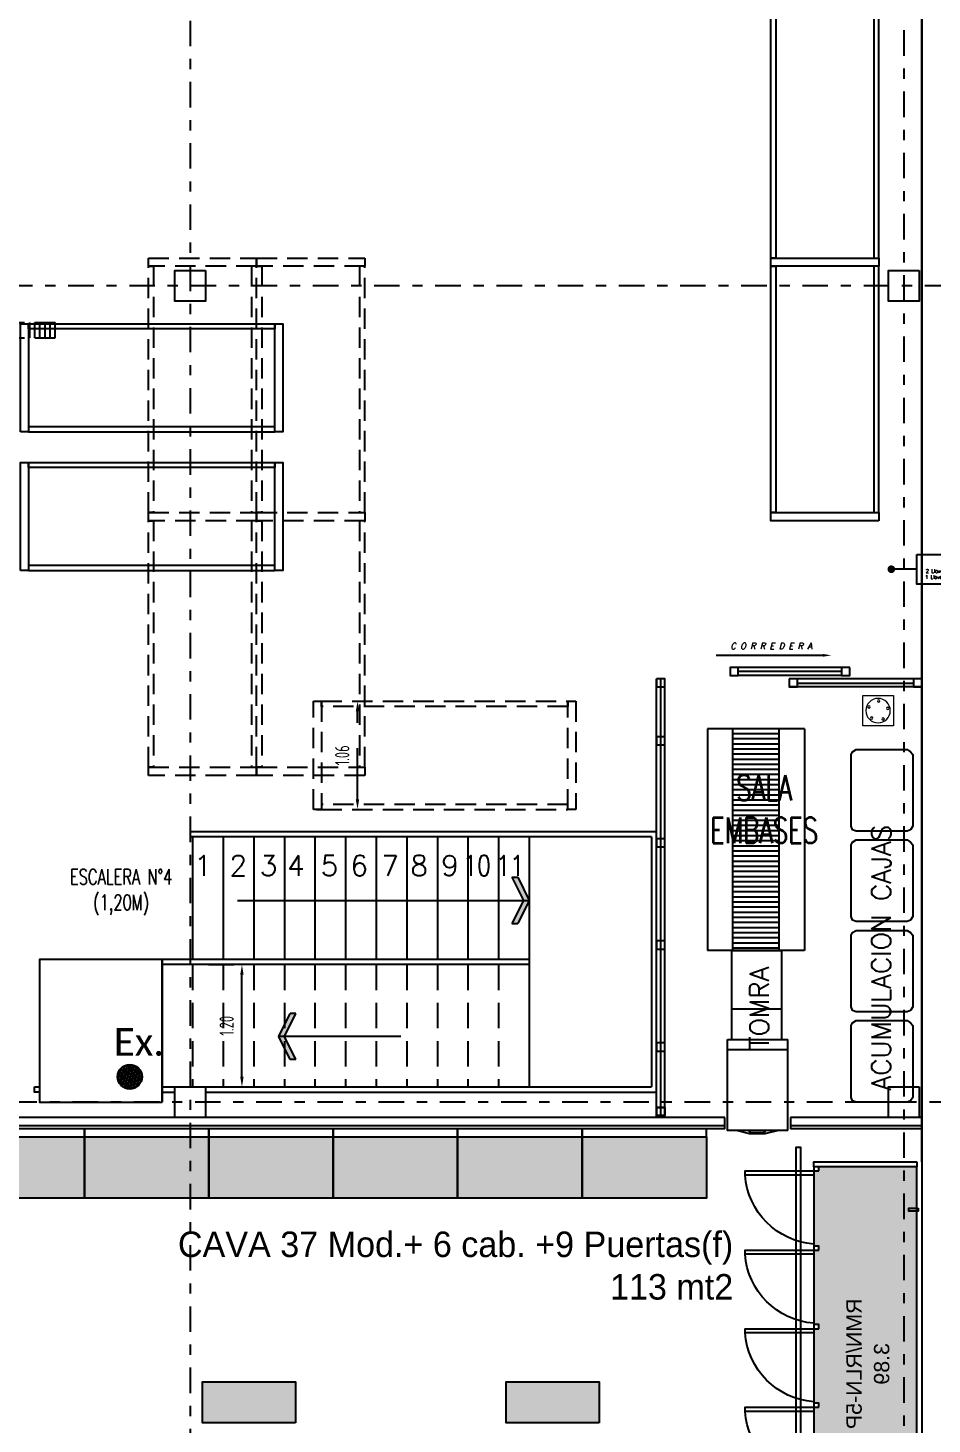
# Model space of a CAD drawing. Header units: millimetres. Extents: x 340 to 1003762, y 22 to 362022.
# Drawn here: x 450.56 to 459.43, y 87.19 to 100.87 of the extents above; entities that cross this region are included whole.
import ezdxf
from ezdxf.enums import TextEntityAlignment as Align
from ezdxf.xclip import XClip

# ---------------------------------------------------------------- set-up
doc = ezdxf.new("R2010")
doc.units = ezdxf.units.MM
doc.header["$XCLIPFRAME"] = 0
for name, pattern in [('LSBB_P_002 - PLANTA 1° NIVEL SALA DE VENTAS$0$000_ALTILLO PROPUESTA$0$HIDDEN', [0.375, 0.25, -0.125]), ('LSBB_P_002 - PLANTA 1° NIVEL SALA DE VENTAS$0$DASHDOT2', [0.5, 0.25, -0.125, 0, -0.125]), ('LSBB_P_002 - PLANTA 1° NIVEL SALA DE VENTAS$0$DASHED', [0.75, 0.5, -0.25]), ('LSBB_P_002 - PLANTA 1° NIVEL SALA DE VENTAS$0$HIDDEN', [0.375, 0.25, -0.125])]:
    doc.linetypes.add(name, pattern=pattern)
for name, color, linetype in [('LSBB_P_002 - PLANTA 1° NIVEL SALA DE VENTAS$0$04', 3, 'Continuous'), ('LSBB_P_002 - PLANTA 1° NIVEL SALA DE VENTAS$0$A-DEMOLICIONES', 30, 'LSBB_P_002 - PLANTA 1° NIVEL SALA DE VENTAS$0$DASHED'), ('LSBB_P_002 - PLANTA 1° NIVEL SALA DE VENTAS$0$A-GONDOLAS', 1, 'Continuous'), ('LSBB_P_002 - PLANTA 1° NIVEL SALA DE VENTAS$0$A-LAYOUT', 7, 'Continuous'), ('LSBB_P_002 - PLANTA 1° NIVEL SALA DE VENTAS$0$A-MOBILIARIO', 8, 'Continuous'), ('LSBB_P_002 - PLANTA 1° NIVEL SALA DE VENTAS$0$A-MUEBLES FRIO', 2, 'Continuous'), ('LSBB_P_002 - PLANTA 1° NIVEL SALA DE VENTAS$0$A-PILETAS NUEVAS', 8, 'Continuous'), ('LSBB_P_002 - PLANTA 1° NIVEL SALA DE VENTAS$0$A-SALA DEFENSAS', 9, 'Continuous'), ('LSBB_P_002 - PLANTA 1° NIVEL SALA DE VENTAS$0$A-TEXTO SV', 2, 'LSBB_P_002 - PLANTA 1° NIVEL SALA DE VENTAS$0$DASHDOT2'), ('LSBB_P_002 - PLANTA 1° NIVEL SALA DE VENTAS$0$A-Textos', 2, 'Continuous'), ('LSBB_P_002 - PLANTA 1° NIVEL SALA DE VENTAS$0$ANCLAJE', 8, 'Continuous'), ('LSBB_P_002 - PLANTA 1° NIVEL SALA DE VENTAS$0$ANNOBJ', 2, 'Continuous'), ('LSBB_P_002 - PLANTA 1° NIVEL SALA DE VENTAS$0$CINTAC', 3, 'Continuous'), ('LSBB_P_002 - PLANTA 1° NIVEL SALA DE VENTAS$0$EJES', 8, 'LSBB_P_002 - PLANTA 1° NIVEL SALA DE VENTAS$0$DASHDOT2'), ('LSBB_P_002 - PLANTA 1° NIVEL SALA DE VENTAS$0$ELEVACION', 2, 'Continuous'), ('LSBB_P_002 - PLANTA 1° NIVEL SALA DE VENTAS$0$EQUIPO', 4, 'Continuous'), ('LSBB_P_002 - PLANTA 1° NIVEL SALA DE VENTAS$0$ESCALERAS', 8, 'Continuous'), ('LSBB_P_002 - PLANTA 1° NIVEL SALA DE VENTAS$0$ESTRUCTURA', 5, 'Continuous'), ('LSBB_P_002 - PLANTA 1° NIVEL SALA DE VENTAS$0$LA FORTEZZA GONDOLA', 4, 'Continuous'), ('LSBB_P_002 - PLANTA 1° NIVEL SALA DE VENTAS$0$LETREROS', 2, 'Continuous'), ('LSBB_P_002 - PLANTA 1° NIVEL SALA DE VENTAS$0$LLAVES ECOLAB', 90, 'Continuous'), ('LSBB_P_002 - PLANTA 1° NIVEL SALA DE VENTAS$0$MUROS', 5, 'Continuous'), ('LSBB_P_002 - PLANTA 1° NIVEL SALA DE VENTAS$0$N- EXTINTOR O RH', 1, 'Continuous'), ('LSBB_P_002 - PLANTA 1° NIVEL SALA DE VENTAS$0$PUERTAS', 2, 'Continuous'), ('LSBB_P_002 - PLANTA 1° NIVEL SALA DE VENTAS$0$RACKS BODEGAS', 2, 'Continuous'), ('LSBB_P_002 - PLANTA 1° NIVEL SALA DE VENTAS$0$TABIQUE', 3, 'Continuous'), ('LSBB_P_002 - PLANTA 1° NIVEL SALA DE VENTAS$0$TABIQUE-ACMA', 6, 'Continuous'), ('LSBB_P_002 - PLANTA 1° NIVEL SALA DE VENTAS$0$TEXTOS RECINTO', 7, 'Continuous'), ('XREF', 7, 'Continuous')]:
    doc.layers.add(name, color=color, linetype=linetype)
doc.layers.add('LSBB_P_002 - PLANTA 1° NIVEL SALA DE VENTAS$0$LAYOUT$0$A-SALA-HATCH-VINOS Y LICORES', color=7, linetype='Continuous', true_color=0x008542)
doc.styles.add('LSBB_P_002 - PLANTA 1° NIVEL SALA DE VENTAS$0$ARQ', font='arial.ttf')
doc.styles.add('LSBB_P_002 - PLANTA 1° NIVEL SALA DE VENTAS$0$DIM', font='dim', dxfattribs={"width": 0.75})
doc.styles.add('LSBB_P_002 - PLANTA 1° NIVEL SALA DE VENTAS$0$LAYOUT$0$REF-LAYOUT N+0.00 E 03$0$REF-LAYOUT N+0.00 E 02$0$Walmart_CENTURY GOTHIC', font='GOTHIC.TTF')
doc.styles.add('LSBB_P_002 - PLANTA 1° NIVEL SALA DE VENTAS$0$ROMANS', font='romans')
doc.styles.add('LSBB_P_002 - PLANTA 1° NIVEL SALA DE VENTAS$0$STANDARD', font='txt')
doc.dimstyles.new('LSBB_P_002 - PLANTA 1° NIVEL SALA DE VENTAS$0$DONA 100', dxfattribs={"dimtxt": 0.14, "dimasz": 0.1, "dimexe": 0.02, "dimexo": 0.03, "dimgap": 0.08, "dimtad": 1, "dimzin": 0, "dimdsep": 46, "dimtxsty": 'LSBB_P_002 - PLANTA 1° NIVEL SALA DE VENTAS$0$DIM', "dimblk": 'LSBB_P_002 - PLANTA 1° NIVEL SALA DE VENTAS$0$_ArchTick', "dimcen": 1, "dimse1": 1, "dimse2": 1, "dimclrd": 8, "dimclre": 8, "dimclrt": 256, "dimadec": 0, "dimazin": 0, "dimtfac": 1, "dimtmove": 2, "dimatfit": 3, "dimldrblk": 'LSBB_P_002 - PLANTA 1° NIVEL SALA DE VENTAS$0$_ArchTick', "dimfxl": 0, "dimtolj": 1, "dimtzin": 0, "dimlwd": -1, "dimlwe": -1, "dimarcsym": 0})

# ---------------------------------------------------------------- blocks, each defined once
blk = doc.blocks.new('LSBB_P_002 - PLANTA 1° NIVEL SALA DE VENTAS$0$ARRO_AB')
at = {"color": 0}
for p, q in [((0.003, 0), (0.097, 0.188)), ((0.05, 0), (0.144, 0.188)), ((0.144, 0.188), (0.097, 0.188)), ((1, 0), (0, 0)), ((0.097, -0.188), (0.003, 0)), ((0.144, -0.188), (0.05, 0)), ((0.144, -0.188), (0.097, -0.188))]:
    blk.add_line(p, q, dxfattribs=at)
for points in [[(0.144, 0.188), (0.05, 0), (0.097, 0.188), (0.003, 0)], [(0.144, -0.188), (0.05, 0), (0.097, -0.188), (0.003, 0)]]:
    blk.add_solid(points, dxfattribs=at)
blk = doc.blocks.new('*D231')
at = {"layer": 'LSBB_P_002 - PLANTA 1° NIVEL SALA DE VENTAS$0$A-DEMOLICIONES', "color": 8, "linetype": 'LSBB_P_002 - PLANTA 1° NIVEL SALA DE VENTAS$0$000_ALTILLO PROPUESTA$0$HIDDEN', "transparency": 16777216}
for p, q in [((868.678, 309.096), (869.101, 309.096)), ((868.678, 308.036), (869.101, 308.036))]:
    blk.add_line(p, q, dxfattribs=at)
at = {"layer": 'LSBB_P_002 - PLANTA 1° NIVEL SALA DE VENTAS$0$A-DEMOLICIONES', "color": 8, "transparency": 16777216}
blk.add_line((869.081, 308.136), (869.081, 308.996), dxfattribs=at)
for points in [[(869.064, 308.996), (869.097, 308.996), (869.081, 309.096)], [(869.064, 308.136), (869.097, 308.136), (869.081, 308.036)]]:
    blk.add_solid(points, dxfattribs=at)
at = {"layer": 'LSBB_P_002 - PLANTA 1° NIVEL SALA DE VENTAS$0$A-DEMOLICIONES', "transparency": 16777216, "insert": (868.931, 308.566), "char_height": 0.14, "attachment_point": 5, "rotation": 90, "style": 'LSBB_P_002 - PLANTA 1° NIVEL SALA DE VENTAS$0$DIM'}
blk.add_mtext('\\A1;1.06', dxfattribs=at)
blk = doc.blocks.new('LSBB_P_002 - PLANTA 1° NIVEL SALA DE VENTAS$0$_ArchTick')
at = {"color": 0, "linetype": 'ByBlock', "const_width": 0.15}
blk.add_lwpolyline([(-0.5, -0.5), (0.5, 0.5)], dxfattribs=at)
blk = doc.blocks.new('LSBB_P_002 - PLANTA 1° NIVEL SALA DE VENTAS$0$A$C69995B83')
at = {"linetype": 'Continuous', "lineweight": 20}
for p, q in [((0, 0), (-0.3, 0)), ((-0.3, 0), (-0.3, -0.3)), ((0, -0.3), (0, 0)), ((-0.3, -0.3), (0, -0.3))]:
    blk.add_line(p, q, dxfattribs=at)
at = {"linetype": 'Continuous', "lineweight": 20, "const_width": 0.00333}
blk.add_lwpolyline([(-0.3, -0.3), (-0.3, 0), (0, 0), (0, -0.3)], close=True, dxfattribs=at)
at = {"linetype": 'Continuous', "lineweight": 20}
for centre, radius in [((-0.15, -0.15), 0.12), ((-0.186, -0.062), 0.0117), ((-0.078, -0.088), 0.0117), ((-0.245, -0.157), 0.0117), ((-0.245, -0.157), 0.0117), ((-0.172, -0.243), 0.0117), ((-0.069, -0.2), 0.0117)]:
    blk.add_circle(centre, radius, dxfattribs=at)
blk = doc.blocks.new('*D471')
at = {"layer": 'LSBB_P_002 - PLANTA 1° NIVEL SALA DE VENTAS$0$ELEVACION', "color": 8, "linetype": 'LSBB_P_002 - PLANTA 1° NIVEL SALA DE VENTAS$0$000_ALTILLO PROPUESTA$0$HIDDEN', "transparency": 16777216}
for p, q in [((867.619, 306.516), (867.968, 306.516)), ((867.619, 305.316), (867.968, 305.316))]:
    blk.add_line(p, q, dxfattribs=at)
at = {"layer": 'LSBB_P_002 - PLANTA 1° NIVEL SALA DE VENTAS$0$ELEVACION', "color": 8, "transparency": 16777216}
blk.add_line((867.948, 305.416), (867.948, 306.416), dxfattribs=at)
for points in [[(867.931, 306.416), (867.964, 306.416), (867.948, 306.516)], [(867.931, 305.416), (867.964, 305.416), (867.948, 305.316)]]:
    blk.add_solid(points, dxfattribs=at)
at = {"layer": 'LSBB_P_002 - PLANTA 1° NIVEL SALA DE VENTAS$0$ELEVACION', "transparency": 16777216, "insert": (867.798, 305.916), "char_height": 0.14, "attachment_point": 5, "rotation": 90, "style": 'LSBB_P_002 - PLANTA 1° NIVEL SALA DE VENTAS$0$DIM'}
blk.add_mtext('\\A1;1.20', dxfattribs=at)
blk = doc.blocks.new('LSBB_P_002 - PLANTA 1° NIVEL SALA DE VENTAS$0$LLAVE ECOLAB')
at = {"layer": 'LSBB_P_002 - PLANTA 1° NIVEL SALA DE VENTAS$0$LLAVES ECOLAB', "color": 8}
blk.add_lwpolyline([(-1.501, 0.544), (-1.501, 1.437), (-1.209, 1.437), (-1.209, 0.544)], close=True, dxfattribs=at)
for points in [[(-1.355, 0.544), (-1.355, 0.295)], [(-1.355, 0.511), (-1.355, 0.295)]]:
    blk.add_lwpolyline(points, dxfattribs=at)
at = {"layer": 'LSBB_P_002 - PLANTA 1° NIVEL SALA DE VENTAS$0$LLAVES ECOLAB', "color": 8, "const_width": 0.035}
blk.add_lwpolyline([(-1.375, 0.295, 1), (-1.335, 0.295, 1)], format="xyb", close=True, dxfattribs=at)
blk.add_lwpolyline([(-1.375, 0.295, 1), (-1.335, 0.295, 1)], format="xyb", close=True, dxfattribs=at)
at = {"layer": 'LSBB_P_002 - PLANTA 1° NIVEL SALA DE VENTAS$0$A-MOBILIARIO', "ltscale": 0.25, "insert": (-1.352, 0.992), "char_height": 0.06, "width": 1.14638, "attachment_point": 5, "rotation": 90, "style": 'LSBB_P_002 - PLANTA 1° NIVEL SALA DE VENTAS$0$ROMANS'}
blk.add_mtext('\\A1;ECOLAB\\P{\\H0.58333x;2 Llave Jardin 1/2" agua fria\\P1 Llave Jardin 1/2" a caliente}', dxfattribs=at)
blk = doc.blocks.new('LSBB_P_002 - PLANTA 1° NIVEL SALA DE VENTAS$0$COOLER_5P_3900_X_101')
h = blk.add_hatch(color=256)
h.dxf.hatch_style = 1
h.paths.add_polyline_path([(-3256.2, -3512.9), (-3256.2, -3517.9), (-3260.2, -3517.9), (-3260.2, -3512.9), (-3333.2, -3512.9), (-3333.2, -3517.9), (-3337.2, -3517.9), (-3337.2, -3512.9), (-3410.8, -3512.9), (-3410.8, -3517.9), (-3414.8, -3517.9), (-3414.8, -3613.9), (-3025.2, -3613.9), (-3025.2, -3517.9), (-3029.3, -3517.9), (-3029.3, -3512.9), (-3102.2, -3512.9), (-3102.2, -3517.9), (-3106.2, -3517.9), (-3106.2, -3512.9), (-3179.2, -3512.9), (-3179.2, -3517.9), (-3183.2, -3517.9), (-3183.2, -3512.9)])
h.paths.add_polyline_path([(-3289.9, -3595.2), (-3154.4, -3595.2), (-3154.4, -3537.2), (-3289.9, -3537.2)], flags=24)
at = {"layer": 'LSBB_P_002 - PLANTA 1° NIVEL SALA DE VENTAS$0$A-MUEBLES FRIO'}
for points in [[(-3406.8, -3445.6), (-3410.8, -3445.6), (-3410.8, -3512.9), (-3406.8, -3512.9)], [(-3329.2, -3445.6), (-3333.2, -3445.6), (-3333.2, -3512.9), (-3329.2, -3512.9)], [(-3252.2, -3445.6), (-3256.2, -3445.6), (-3256.2, -3512.9), (-3252.2, -3512.9)], [(-3175.2, -3445.6), (-3179.2, -3445.6), (-3179.2, -3512.9), (-3175.2, -3512.9)], [(-3098.2, -3445.6), (-3102.2, -3445.6), (-3102.2, -3512.9), (-3098.2, -3512.9)], [(-3025.2, -3613.9), (-3414.8, -3613.9), (-3414.8, -3512.9), (-3025.2, -3512.9)], [(-3025.2, -3512.9), (-3029.3, -3512.9), (-3029.3, -3517.9), (-3025.2, -3517.9)]]:
    blk.add_lwpolyline(points, close=True, dxfattribs=at)
at = {"layer": 'LSBB_P_002 - PLANTA 1° NIVEL SALA DE VENTAS$0$A-MUEBLES FRIO', "linetype": 'Continuous', "extrusion": (0, 1e-16, -1)}
for points in [[(3410.8, -3517.9), (3414.8, -3517.9), (3414.8, -3512.9), (3410.8, -3512.9)], [(3333.2, -3517.9), (3337.2, -3517.9), (3337.2, -3512.9), (3333.2, -3512.9)], [(3256.2, -3517.9), (3260.2, -3517.9), (3260.2, -3512.9), (3256.2, -3512.9)], [(3179.2, -3517.9), (3183.2, -3517.9), (3183.2, -3512.9), (3179.2, -3512.9)], [(3102.2, -3517.9), (3106.2, -3517.9), (3106.2, -3512.9), (3102.2, -3512.9)]]:
    blk.add_lwpolyline(points, close=True, dxfattribs=at)
at = {"layer": 'LSBB_P_002 - PLANTA 1° NIVEL SALA DE VENTAS$0$A-MUEBLES FRIO', "color": 8}
for centre in [(-3412, -3518.3), (-3334.4, -3518.3), (-3257.4, -3518.3), (-3180.4, -3518.3), (-3103.4, -3518.3)]:
    blk.add_arc(centre, 73, 4.2921, 85.8994, dxfattribs=at)
at = {"layer": 'LSBB_P_002 - PLANTA 1° NIVEL SALA DE VENTAS$0$A-MUEBLES FRIO', "color": 7, "insert": (-3221.8, -3566), "char_height": 15, "width": 305.871, "attachment_point": 5, "line_spacing_factor": 1.081434, "style": 'LSBB_P_002 - PLANTA 1° NIVEL SALA DE VENTAS$0$ARQ'}
blk.add_mtext('RMN/RLN-5P\\P3.89', dxfattribs=at)
blk = doc.blocks.new('LSBB_P_002 - PLANTA 1° NIVEL SALA DE VENTAS$0$1208_Sala de Ventas$0$G. 122 X 60')
h = blk.add_hatch(color=256)
h.dxf.hatch_style = 1
h.paths.add_polyline_path([(-0.005, 0), (0.595, 0), (0.595, 1.22), (-0.005, 1.22)])
at = {"layer": 'LSBB_P_002 - PLANTA 1° NIVEL SALA DE VENTAS$0$A-GONDOLAS'}
for points in [[(-0.005, 0), (-0.085, 0), (-0.085, 1.22), (-0.005, 1.22)], [(-0.005, 0), (0.595, 0), (0.595, 1.22), (-0.005, 1.22)]]:
    blk.add_lwpolyline(points, close=True, dxfattribs=at)
blk = doc.blocks.new('LSBB_P_002 - PLANTA 1° NIVEL SALA DE VENTAS$0$REF-LAYOUT N+0.00 E 03$0$REF-LAYOUT N+0.00 E 02$0$G. 91 X 40')
blk.add_hatch(color=256).paths.add_polyline_path([(6113.508, -1120.886), (6112.598, -1120.886), (6112.598, -1121.286), (6113.508, -1121.286)])
at = {"layer": 'LSBB_P_002 - PLANTA 1° NIVEL SALA DE VENTAS$0$A-GONDOLAS'}
blk.add_lwpolyline([(6113.508, -1120.886), (6112.598, -1120.886), (6112.598, -1121.286), (6113.508, -1121.286), (6113.508, -1120.886)], dxfattribs=at)
blk = doc.blocks.new('LSBB_P_002 - PLANTA 1° NIVEL SALA DE VENTAS$0$SVLY')
at = {"layer": 'LSBB_P_002 - PLANTA 1° NIVEL SALA DE VENTAS$0$A-MUEBLES FRIO', "linetype": 'Continuous', "extrusion": (-1e-16, -1.83697e-32, -1), "flags": 128}
blk.add_lwpolyline([(-1074.564, 304.584), (-1074.564, 304.533), (-1073.554, 304.533), (-1073.554, 304.584)], close=True, dxfattribs=at)
at = {"layer": 'LSBB_P_002 - PLANTA 1° NIVEL SALA DE VENTAS$0$A-SALA DEFENSAS', "color": 1, "linetype": 'Continuous', "flags": 128}
blk.add_lwpolyline([(1073.922, 297.34), (1073.429, 297.34), (1073.429, 304.724), (1073.379, 304.724), (1073.379, 297.29), (1073.922, 297.29)], dxfattribs=at)
at = {"layer": 'LSBB_P_002 - PLANTA 1° NIVEL SALA DE VENTAS$0$LAYOUT$0$A-SALA-HATCH-VINOS Y LICORES', "xscale": -1}
for name, p, rotation in [('LSBB_P_002 - PLANTA 1° NIVEL SALA DE VENTAS$0$1208_Sala de Ventas$0$G. 122 X 60', (1066.403, 304.821), 90), ('LSBB_P_002 - PLANTA 1° NIVEL SALA DE VENTAS$0$1208_Sala de Ventas$0$G. 122 X 60', (1067.623, 304.821), 90), ('LSBB_P_002 - PLANTA 1° NIVEL SALA DE VENTAS$0$1208_Sala de Ventas$0$G. 122 X 60', (1068.843, 304.821), 90), ('LSBB_P_002 - PLANTA 1° NIVEL SALA DE VENTAS$0$1208_Sala de Ventas$0$G. 122 X 60', (1070.063, 304.821), 90), ('LSBB_P_002 - PLANTA 1° NIVEL SALA DE VENTAS$0$1208_Sala de Ventas$0$G. 122 X 60', (1071.283, 304.821), 90), ('LSBB_P_002 - PLANTA 1° NIVEL SALA DE VENTAS$0$1208_Sala de Ventas$0$G. 122 X 60', (1072.503, 304.821), 90), ('LSBB_P_002 - PLANTA 1° NIVEL SALA DE VENTAS$0$REF-LAYOUT N+0.00 E 03$0$REF-LAYOUT N+0.00 E 02$0$G. 91 X 40', (-5045.036, -818.861), 180), ('LSBB_P_002 - PLANTA 1° NIVEL SALA DE VENTAS$0$REF-LAYOUT N+0.00 E 03$0$REF-LAYOUT N+0.00 E 02$0$G. 91 X 40', (-5042.058, -818.861), 180)]:
    blk.add_blockref(name, p, dxfattribs=dict(at, rotation=rotation))
at = {"layer": 'LSBB_P_002 - PLANTA 1° NIVEL SALA DE VENTAS$0$LAYOUT$0$A-SALA-HATCH-VINOS Y LICORES', "xscale": -0.01, "yscale": 0.01, "zscale": 0.01, "rotation": 90}
blk.add_blockref('LSBB_P_002 - PLANTA 1° NIVEL SALA DE VENTAS$0$COOLER_5P_3900_X_101', (1038.426, 270.385), dxfattribs=at)
at = {"layer": 'LSBB_P_002 - PLANTA 1° NIVEL SALA DE VENTAS$0$A-TEXTO SV', "insert": (1072.765, 303.229), "char_height": 0.25, "width": 8.59528, "attachment_point": 9, "style": 'LSBB_P_002 - PLANTA 1° NIVEL SALA DE VENTAS$0$LAYOUT$0$REF-LAYOUT N+0.00 E 03$0$REF-LAYOUT N+0.00 E 02$0$Walmart_CENTURY GOTHIC'}
blk.add_mtext('CAVA 37 Mod.+ 6 cab. +9 Puertas(f)\\P113 mt2', dxfattribs=at)
blk = doc.blocks.new('LSBB_P_002 - PLANTA 1° NIVEL SALA DE VENTAS$0$A$C733336A8')
at = {"layer": 'LSBB_P_002 - PLANTA 1° NIVEL SALA DE VENTAS$0$N- EXTINTOR O RH', "linetype": 'ByBlock'}
h = blk.add_hatch(dxfattribs=at)
h.set_pattern_fill('ANSI36,_I', color=256, scale=0.126, style=2)
h.set_pattern_definition([(45, (8652.443333, -21254.299438), (0.008352698853, 0.03062656246), [0.039375, -0.007875, 0, -0.007875])])
edge = h.paths.add_edge_path()
edge.add_arc((0.172, 0.12), 0.12, 0, 360)
at = {"layer": 'LSBB_P_002 - PLANTA 1° NIVEL SALA DE VENTAS$0$N- EXTINTOR O RH'}
blk.add_circle((0.172, 0.12), 0.12, dxfattribs=at)
at = {"layer": 'LSBB_P_002 - PLANTA 1° NIVEL SALA DE VENTAS$0$N- EXTINTOR O RH', "insert": (0.262, 0.46), "char_height": 0.27, "width": 6.00887, "attachment_point": 5, "style": 'LSBB_P_002 - PLANTA 1° NIVEL SALA DE VENTAS$0$STANDARD'}
blk.add_mtext('{\\fCalibri|b0|i0|c0|p34;Ex.}', dxfattribs=at)
blk = doc.blocks.new('LSBB_P_002 - PLANTA 1° NIVEL SALA DE VENTAS$0$EXTINTORES EXISTENTES')
at = {"layer": 'LSBB_P_002 - PLANTA 1° NIVEL SALA DE VENTAS$0$N- EXTINTOR O RH', "color": 20}
blk.add_blockref('LSBB_P_002 - PLANTA 1° NIVEL SALA DE VENTAS$0$A$C733336A8', (866.596, 305.293), dxfattribs=at)
blk = doc.blocks.new('LSBB_P_002 - PLANTA 1° NIVEL SALA DE VENTAS$0$DEMOL')
at = {"layer": 'LSBB_P_002 - PLANTA 1° NIVEL SALA DE VENTAS$0$A-DEMOLICIONES', "linetype": 'LSBB_P_002 - PLANTA 1° NIVEL SALA DE VENTAS$0$000_ALTILLO PROPUESTA$0$HIDDEN', "ltscale": 0.8}
for p, q in [((1067.032, 313.36), (1067.032, 313.44)), ((1067.032, 313.44), (1068.092, 313.44)), ((1067.032, 313.36), (1067.032, 313.44)), ((1067.032, 313.44), (1068.092, 313.44)), ((1068.092, 313.36), (1067.032, 313.36)), ((1067.032, 313.36), (1067.082, 313.36)), ((1067.032, 310.945), (1067.032, 313.36)), ((1068.092, 313.36), (1067.032, 313.36)), ((1067.082, 313.36), (1067.082, 310.945)), ((1068.092, 313.36), (1068.042, 313.36)), ((1068.042, 313.36), (1068.042, 310.945)), ((1068.092, 313.36), (1068.092, 313.44)), ((1068.092, 313.44), (1069.152, 313.44)), ((1068.092, 313.44), (1068.092, 313.36)), ((1068.092, 313.36), (1068.092, 313.44)), ((1068.092, 313.44), (1069.152, 313.44)), ((1068.092, 313.44), (1068.092, 313.36)), ((1069.152, 313.36), (1068.092, 313.36)), ((1068.092, 313.36), (1068.142, 313.36)), ((1068.092, 310.945), (1068.092, 313.36)), ((1068.092, 310.945), (1068.092, 313.36)), ((1069.152, 313.36), (1068.092, 313.36)), ((1068.142, 313.36), (1068.142, 310.945)), ((1069.152, 313.36), (1069.102, 313.36)), ((1069.102, 313.36), (1069.102, 310.945)), ((1069.152, 313.44), (1069.152, 313.36)), ((1069.152, 313.44), (1069.152, 313.36)), ((1069.152, 310.945), (1069.152, 313.36)), ((1065.617, 312.809), (1066.117, 312.809)), ((1065.867, 312.659), (1065.867, 312.809)), ((1065.917, 312.659), (1065.917, 312.809)), ((1065.967, 312.659), (1065.967, 312.809)), ((1066.017, 312.659), (1066.017, 312.809)), ((1066.067, 312.659), (1066.067, 312.809)), ((1066.117, 312.659), (1066.117, 312.809)), ((1065.617, 312.659), (1066.117, 312.659)), ((1067.082, 310.945), (1067.032, 310.945)), ((1067.032, 310.865), (1067.032, 310.945)), ((1067.032, 310.945), (1068.092, 310.945)), ((1067.032, 310.865), (1067.032, 310.945)), ((1067.032, 310.945), (1068.092, 310.945)), ((1067.032, 310.865), (1067.032, 310.945)), ((1067.032, 310.945), (1068.092, 310.945)), ((1068.092, 310.865), (1067.032, 310.865)), ((1068.092, 310.865), (1067.032, 310.865)), ((1067.032, 310.865), (1067.082, 310.865)), ((1067.032, 308.45), (1067.032, 310.865)), ((1068.092, 310.865), (1067.032, 310.865)), ((1067.082, 310.865), (1067.082, 308.45)), ((1068.042, 310.945), (1068.092, 310.945)), ((1068.092, 310.865), (1068.042, 310.865)), ((1068.042, 310.865), (1068.042, 308.45)), ((1068.142, 310.945), (1068.092, 310.945)), ((1068.092, 310.865), (1068.092, 310.945)), ((1068.092, 310.945), (1069.152, 310.945)), ((1068.092, 310.945), (1068.092, 310.865)), ((1068.092, 310.865), (1068.092, 310.945)), ((1068.092, 310.945), (1069.152, 310.945)), ((1068.092, 310.945), (1068.092, 310.865)), ((1068.092, 310.865), (1068.092, 310.945)), ((1068.092, 310.945), (1069.152, 310.945)), ((1068.092, 310.945), (1068.092, 310.865)), ((1069.152, 310.865), (1068.092, 310.865)), ((1069.152, 310.865), (1068.092, 310.865)), ((1068.092, 310.865), (1068.142, 310.865)), ((1068.092, 308.45), (1068.092, 310.865)), ((1068.092, 308.45), (1068.092, 310.865)), ((1069.152, 310.865), (1068.092, 310.865)), ((1068.142, 310.865), (1068.142, 308.45)), ((1069.102, 310.945), (1069.152, 310.945)), ((1069.152, 310.865), (1069.102, 310.865)), ((1069.102, 310.865), (1069.102, 308.45)), ((1069.152, 310.945), (1069.152, 310.865)), ((1069.152, 310.945), (1069.152, 310.865)), ((1069.152, 310.945), (1069.152, 310.865)), ((1069.152, 308.45), (1069.152, 310.865)), ((1068.648, 308.036), (1068.648, 309.096)), ((1068.648, 309.096), (1068.728, 309.096)), ((1068.728, 309.046), (1068.728, 309.096)), ((1068.728, 309.096), (1071.143, 309.096)), ((1068.728, 309.096), (1068.728, 308.036)), ((1071.143, 308.036), (1071.143, 309.096)), ((1071.143, 309.096), (1071.223, 309.096)), ((1071.143, 309.096), (1071.143, 309.046)), ((1071.223, 309.096), (1071.223, 308.036)), ((1071.143, 309.046), (1068.728, 309.046)), ((1067.082, 308.45), (1067.032, 308.45)), ((1067.032, 308.37), (1067.032, 308.45)), ((1067.032, 308.45), (1068.092, 308.45)), ((1068.042, 308.45), (1068.092, 308.45)), ((1068.142, 308.45), (1068.092, 308.45)), ((1068.092, 308.37), (1068.092, 308.45)), ((1068.092, 308.45), (1069.152, 308.45)), ((1068.092, 308.45), (1068.092, 308.37)), ((1069.102, 308.45), (1069.152, 308.45)), ((1069.152, 308.45), (1069.152, 308.37)), ((1068.092, 308.37), (1067.032, 308.37)), ((1069.152, 308.37), (1068.092, 308.37)), ((1068.728, 308.036), (1068.648, 308.036)), ((1071.143, 308.086), (1068.728, 308.086)), ((1068.728, 308.086), (1068.728, 308.036)), ((1068.728, 308.036), (1071.143, 308.036)), ((1071.143, 308.036), (1071.143, 308.086)), ((1071.223, 308.036), (1071.143, 308.036))]:
    blk.add_line(p, q, dxfattribs=at)
blk = doc.blocks.new('LSBB_P_002 - PLANTA 1° NIVEL SALA DE VENTAS', base_point=(223.57, 14.22))
at = {"color": 1}
blk.add_line((874.614, 304.584), (874.614, 354.31), dxfattribs=at)
at = {"layer": 'LSBB_P_002 - PLANTA 1° NIVEL SALA DE VENTAS$0$04'}
blk.add_lwpolyline([(865.914, 305.316), (865.964, 305.316), (865.964, 305.266), (865.914, 305.266)], close=True, dxfattribs=at)
at = {"layer": 'LSBB_P_002 - PLANTA 1° NIVEL SALA DE VENTAS$0$ANCLAJE'}
for p, q in [((867.464, 307.766), (867.464, 306.566)), ((867.764, 307.766), (867.764, 306.566)), ((868.064, 307.766), (868.064, 306.566)), ((868.364, 307.766), (868.364, 306.566)), ((868.664, 307.766), (868.664, 306.566)), ((868.964, 307.766), (868.964, 306.566)), ((869.264, 307.766), (869.264, 306.566)), ((869.564, 307.766), (869.564, 306.566)), ((869.864, 307.766), (869.864, 306.566)), ((870.164, 307.766), (870.164, 306.566)), ((870.464, 307.766), (870.464, 306.558)), ((867.904, 307.145), (870.764, 307.145)), ((867.164, 306.566), (867.164, 305.166))]:
    blk.add_line(p, q, dxfattribs=at)
at = {"layer": 'LSBB_P_002 - PLANTA 1° NIVEL SALA DE VENTAS$0$ANCLAJE', "linetype": 'LSBB_P_002 - PLANTA 1° NIVEL SALA DE VENTAS$0$000_ALTILLO PROPUESTA$0$HIDDEN'}
for p, q in [((867.464, 306.516), (867.464, 305.316)), ((867.764, 306.516), (867.764, 305.316)), ((868.064, 306.516), (868.064, 305.316)), ((868.364, 306.516), (868.364, 305.316)), ((868.664, 306.516), (868.664, 305.316)), ((868.964, 306.516), (868.964, 305.316)), ((869.264, 306.516), (869.264, 305.316)), ((869.564, 306.516), (869.564, 305.316)), ((869.864, 306.516), (869.864, 305.316)), ((870.164, 306.516), (870.164, 305.316)), ((870.464, 306.516), (870.464, 305.316))]:
    blk.add_line(p, q, dxfattribs=at)
at = {"layer": 'LSBB_P_002 - PLANTA 1° NIVEL SALA DE VENTAS$0$CINTAC', "color": 3}
for points in [[(872.814, 309.428), (872.734, 309.428), (872.734, 309.348), (872.814, 309.348)], [(873.908, 309.428), (873.828, 309.428), (873.828, 309.348), (873.908, 309.348)], [(872.014, 309.316), (872.014, 309.236), (872.094, 309.236), (872.094, 309.316)], [(873.314, 309.316), (873.314, 309.236), (873.394, 309.236), (873.394, 309.316)], [(874.534, 309.316), (874.534, 309.236), (874.614, 309.236), (874.614, 309.316)], [(872.014, 308.748), (872.014, 308.668), (872.094, 308.668), (872.094, 308.748)], [(872.014, 307.748), (872.014, 307.668), (872.094, 307.668), (872.094, 307.748)], [(872.014, 306.748), (872.014, 306.668), (872.094, 306.668), (872.094, 306.748)], [(872.014, 305.748), (872.014, 305.668), (872.094, 305.668), (872.094, 305.748)], [(872.014, 305.116), (872.014, 305.036), (872.094, 305.036), (872.094, 305.116)], [(872.014, 305.036), (872.014, 305.116), (872.094, 305.116), (872.094, 305.036)]]:
    blk.add_lwpolyline(points, close=True, dxfattribs=at)
at = {"layer": 'LSBB_P_002 - PLANTA 1° NIVEL SALA DE VENTAS$0$EJES'}
for p, q in [((874.439, 334.854), (874.439, 242.519)), ((867.439, 330.166), (867.439, 242.519)), ((877.894, 313.166), (769.057, 313.166)), ((879.738, 305.166), (769.057, 305.166))]:
    blk.add_line(p, q, dxfattribs=at)
at = {"layer": 'LSBB_P_002 - PLANTA 1° NIVEL SALA DE VENTAS$0$EQUIPO'}
for p, q in [((873.464, 308.827), (872.514, 308.827)), ((872.514, 308.827), (872.514, 306.654)), ((873.464, 308.827), (873.464, 306.654)), ((873.464, 306.654), (872.514, 306.654)), ((872.743, 306.654), (873.234, 306.654)), ((873.243, 306.078), (872.752, 306.078))]:
    blk.add_line(p, q, dxfattribs=at)
at = {"layer": 'LSBB_P_002 - PLANTA 1° NIVEL SALA DE VENTAS$0$EQUIPO', "color": 2}
for p, q in [((872.761, 306.654), (872.761, 308.827)), ((873.216, 306.654), (873.216, 308.827))]:
    blk.add_line(p, q, dxfattribs=at)
at = {"layer": 'LSBB_P_002 - PLANTA 1° NIVEL SALA DE VENTAS$0$EQUIPO', "color": 4}
for p, q in [((873.216, 308.827), (872.761, 308.827)), ((873.216, 308.777), (872.761, 308.777)), ((873.216, 308.727), (872.761, 308.727)), ((873.216, 308.677), (872.761, 308.677)), ((873.216, 308.627), (872.761, 308.627)), ((873.216, 308.577), (872.761, 308.577)), ((873.216, 308.527), (872.761, 308.527)), ((873.216, 308.477), (872.761, 308.477)), ((873.216, 308.427), (872.761, 308.427)), ((873.216, 308.377), (872.761, 308.377)), ((873.216, 308.327), (872.761, 308.327)), ((873.216, 308.277), (872.761, 308.277)), ((873.216, 308.227), (872.761, 308.227)), ((873.216, 308.177), (872.761, 308.177)), ((873.216, 308.127), (872.761, 308.127)), ((873.216, 308.077), (872.761, 308.077)), ((873.216, 308.027), (872.761, 308.027)), ((873.216, 307.977), (872.761, 307.977)), ((873.216, 307.927), (872.761, 307.927)), ((873.216, 307.877), (872.761, 307.877)), ((873.216, 307.827), (872.761, 307.827)), ((873.216, 307.777), (872.761, 307.777)), ((873.216, 307.727), (872.761, 307.727)), ((873.216, 307.677), (872.761, 307.677)), ((873.216, 307.627), (872.761, 307.627)), ((873.216, 307.577), (872.761, 307.577)), ((873.216, 307.527), (872.761, 307.527)), ((873.216, 307.477), (872.761, 307.477)), ((873.216, 307.427), (872.761, 307.427)), ((873.216, 307.377), (872.761, 307.377)), ((873.216, 307.327), (872.761, 307.327)), ((873.216, 307.277), (872.761, 307.277)), ((873.216, 307.227), (872.761, 307.227)), ((873.216, 307.177), (872.761, 307.177)), ((873.216, 307.127), (872.761, 307.127)), ((873.216, 307.077), (872.761, 307.077)), ((873.216, 307.027), (872.761, 307.027)), ((873.216, 306.977), (872.761, 306.977)), ((873.216, 306.927), (872.761, 306.927)), ((873.216, 306.877), (872.761, 306.877)), ((873.216, 306.827), (872.761, 306.827)), ((873.216, 306.777), (872.761, 306.777)), ((873.216, 306.727), (872.761, 306.727)), ((873.216, 306.677), (872.761, 306.677))]:
    blk.add_line(p, q, dxfattribs=at)
at = {"layer": 'LSBB_P_002 - PLANTA 1° NIVEL SALA DE VENTAS$0$EQUIPO'}
for points in [[(874.525, 307.871), (874.504, 307.837), (874.47, 307.823), (873.969, 307.823), (873.934, 307.837), (873.92, 307.871), (873.92, 308.574), (873.934, 308.602), (873.969, 308.623), (874.47, 308.623), (874.504, 308.602), (874.525, 308.574), (874.525, 307.871)], [(874.525, 306.986), (874.504, 306.951), (874.47, 306.937), (873.969, 306.937), (873.934, 306.951), (873.92, 306.986), (873.92, 307.688), (873.934, 307.716), (873.969, 307.737), (874.47, 307.737), (874.504, 307.716), (874.525, 307.688), (874.525, 306.986)], [(874.525, 306.1), (874.504, 306.065), (874.47, 306.051), (873.969, 306.051), (873.934, 306.065), (873.92, 306.1), (873.92, 306.803), (873.934, 306.83), (873.969, 306.851), (874.47, 306.851), (874.504, 306.83), (874.525, 306.803), (874.525, 306.1)], [(872.752, 305.78), (872.752, 306.654)], [(873.243, 305.78), (873.243, 306.654)], [(874.525, 305.214), (874.504, 305.18), (874.47, 305.166), (873.969, 305.166), (873.934, 305.18), (873.92, 305.214), (873.92, 305.917), (873.934, 305.945), (873.969, 305.966), (874.47, 305.966), (874.504, 305.945), (874.525, 305.917), (874.525, 305.214)], [(872.708, 305.78), (873.299, 305.78)], [(873.299, 304.891), (872.708, 304.891), (872.708, 305.78)], [(872.708, 305.683), (873.299, 305.683)], [(873.299, 304.891), (873.299, 305.78)], [(873.209, 304.891), (873.076, 304.857), (872.923, 304.857), (872.798, 304.891)], [(872.965, 304.863), (872.944, 304.863), (872.923, 304.877), (872.923, 304.884), (872.944, 304.891), (873.007, 304.891)], [(873.007, 304.863), (872.965, 304.863)], [(873.007, 304.891), (873.056, 304.891), (873.076, 304.884), (873.076, 304.877), (873.056, 304.863), (873.007, 304.863)]]:
    blk.add_lwpolyline(points, dxfattribs=at)
at = {"layer": 'LSBB_P_002 - PLANTA 1° NIVEL SALA DE VENTAS$0$ESCALERAS'}
for p, q in [((867.439, 307.816), (867.439, 307.766)), ((872.014, 307.816), (867.439, 307.816)), ((871.964, 307.766), (867.439, 307.766)), ((870.764, 307.766), (870.764, 305.316)), ((871.964, 307.766), (871.964, 305.316)), ((870.764, 306.566), (867.164, 306.566)), ((870.764, 306.516), (867.164, 306.516)), ((867.164, 305.316), (867.289, 305.316)), ((867.164, 305.266), (867.289, 305.266)), ((867.589, 305.316), (871.964, 305.316)), ((867.589, 305.266), (872.014, 305.266))]:
    blk.add_line(p, q, dxfattribs=at)
blk.add_lwpolyline([(867.164, 305.166), (867.164, 306.566), (865.964, 306.566), (865.964, 305.166)], close=True, dxfattribs=at)
at = {"layer": 'LSBB_P_002 - PLANTA 1° NIVEL SALA DE VENTAS$0$ESTRUCTURA'}
for points in [[(867.589, 313.316), (867.589, 313.016), (867.289, 313.016), (867.289, 313.316)], [(874.589, 313.316), (874.589, 313.016), (874.289, 313.016), (874.289, 313.316)], [(867.589, 305.316), (867.589, 305.016), (867.289, 305.016), (867.289, 305.316)], [(874.589, 305.316), (874.589, 305.016), (874.289, 305.016), (874.289, 305.316)]]:
    blk.add_lwpolyline(points, close=True, dxfattribs=at)
at = {"layer": 'LSBB_P_002 - PLANTA 1° NIVEL SALA DE VENTAS$0$LA FORTEZZA GONDOLA'}
blk.add_lwpolyline([(874.578, 304.13), (874.578, 304.1), (874.488, 304.1), (874.488, 304.13)], close=True, dxfattribs=at)
at = {"layer": 'LSBB_P_002 - PLANTA 1° NIVEL SALA DE VENTAS$0$MUROS'}
blk.add_line((874.614, 321.341), (874.614, 291.482), dxfattribs=at)
at = {"layer": 'LSBB_P_002 - PLANTA 1° NIVEL SALA DE VENTAS$0$PUERTAS', "color": 8, "ltscale": 2}
blk.add_line((873.667, 309.543), (872.599, 309.543), dxfattribs=at)
at = {"layer": 'LSBB_P_002 - PLANTA 1° NIVEL SALA DE VENTAS$0$PUERTAS', "color": 2}
blk.add_solid([(873.646, 309.533, -0.831), (873.728, 309.546, -0.831), (873.646, 309.56, -0.831)], dxfattribs=at)
at = {"layer": 'LSBB_P_002 - PLANTA 1° NIVEL SALA DE VENTAS$0$RACKS BODEGAS', "color": 2}
for points in [[(873.133, 315.855), (873.183, 315.855), (873.183, 313.44), (873.133, 313.44)], [(874.193, 315.855), (874.143, 315.855), (874.143, 313.44), (874.193, 313.44)], [(874.193, 313.36), (873.133, 313.36), (873.133, 313.44), (874.193, 313.44)], [(873.133, 313.36), (873.183, 313.36), (873.183, 310.945), (873.133, 310.945)], [(874.193, 313.36), (874.143, 313.36), (874.143, 310.945), (874.193, 310.945)], [(865.775, 311.736), (865.775, 312.796), (865.855, 312.796), (865.855, 311.736)], [(868.27, 312.796), (868.27, 312.746), (865.855, 312.746), (865.855, 312.796)], [(868.27, 311.736), (868.27, 312.796), (868.35, 312.796), (868.35, 311.736)], [(868.27, 311.736), (868.27, 311.786), (865.855, 311.786), (865.855, 311.736)], [(865.775, 310.376), (865.775, 311.436), (865.855, 311.436), (865.855, 310.376)], [(868.27, 311.436), (868.27, 311.386), (865.855, 311.386), (865.855, 311.436)], [(868.27, 310.376), (868.27, 311.436), (868.35, 311.436), (868.35, 310.376)], [(874.193, 310.865), (873.133, 310.865), (873.133, 310.945), (874.193, 310.945)], [(868.27, 310.376), (868.27, 310.426), (865.855, 310.426), (865.855, 310.376)]]:
    blk.add_lwpolyline(points, close=True, dxfattribs=at)
at = {"layer": 'LSBB_P_002 - PLANTA 1° NIVEL SALA DE VENTAS$0$TABIQUE'}
for p, q in [((872.682, 305.016), (859.029, 305.016)), ((874.439, 305.016), (873.327, 305.016)), ((874.614, 305.016), (873.327, 305.016)), ((872.682, 304.936), (859.029, 304.936)), ((872.682, 304.906), (859.178, 304.906)), ((874.614, 304.936), (873.327, 304.936)), ((874.614, 304.906), (873.327, 304.906))]:
    blk.add_line(p, q, dxfattribs=at)
for points in [[(872.682, 304.906), (872.682, 305.016)], [(873.327, 305.016), (873.327, 304.906)]]:
    blk.add_lwpolyline(points, dxfattribs=at)
at = {"layer": 'LSBB_P_002 - PLANTA 1° NIVEL SALA DE VENTAS$0$TABIQUE-ACMA'}
for p, q in [((874.614, 309.316), (873.314, 309.316)), ((874.614, 309.236), (873.314, 309.236)), ((874.534, 309.271), (873.394, 309.271))]:
    blk.add_line(p, q, dxfattribs=at)
for points in [[(873.828, 309.428), (872.814, 309.428)], [(873.828, 309.388), (872.814, 309.388)], [(872.014, 305.016), (872.014, 309.316)], [(872.054, 305.016), (872.054, 309.316)], [(872.094, 305.016), (872.094, 309.316)], [(873.828, 309.348), (872.814, 309.348)]]:
    blk.add_lwpolyline(points, dxfattribs=at)
at = {"layer": 'LSBB_P_002 - PLANTA 1° NIVEL SALA DE VENTAS$0$A-DEMOLICIONES'}
blk.add_blockref('LSBB_P_002 - PLANTA 1° NIVEL SALA DE VENTAS$0$DEMOL', (-200, 0), dxfattribs=at)
at = {"layer": 'LSBB_P_002 - PLANTA 1° NIVEL SALA DE VENTAS$0$A-LAYOUT', "color": 1}
blk.add_blockref('LSBB_P_002 - PLANTA 1° NIVEL SALA DE VENTAS$0$SVLY', (-200, 0), dxfattribs=at)
at = {"layer": 'LSBB_P_002 - PLANTA 1° NIVEL SALA DE VENTAS$0$A-PILETAS NUEVAS', "xscale": -1, "rotation": 90}
blk.add_blockref('LSBB_P_002 - PLANTA 1° NIVEL SALA DE VENTAS$0$A$C69995B83', (874.035, 308.854), dxfattribs=at)
at = {"layer": 'LSBB_P_002 - PLANTA 1° NIVEL SALA DE VENTAS$0$ANNOBJ', "color": 8, "linetype": 'LSBB_P_002 - PLANTA 1° NIVEL SALA DE VENTAS$0$HIDDEN', "xscale": 1.200000000000045, "yscale": 1.200000000000045, "zscale": 1.200000000000045, "rotation": 180}
blk.add_blockref('LSBB_P_002 - PLANTA 1° NIVEL SALA DE VENTAS$0$ARRO_AB', (870.768, 307.145), dxfattribs=at)
at = {"layer": 'LSBB_P_002 - PLANTA 1° NIVEL SALA DE VENTAS$0$ANNOBJ', "color": 8, "linetype": 'LSBB_P_002 - PLANTA 1° NIVEL SALA DE VENTAS$0$000_ALTILLO PROPUESTA$0$HIDDEN', "xscale": 1.200000000000045, "yscale": 1.200000000000045, "zscale": 1.200000000000045}
blk.add_blockref('LSBB_P_002 - PLANTA 1° NIVEL SALA DE VENTAS$0$ARRO_AB', (868.305, 305.81), dxfattribs=at)
at = {"layer": 'LSBB_P_002 - PLANTA 1° NIVEL SALA DE VENTAS$0$LLAVES ECOLAB', "rotation": 270}
blk.add_blockref('LSBB_P_002 - PLANTA 1° NIVEL SALA DE VENTAS$0$LLAVE ECOLAB', (874.02, 309.035), dxfattribs=at)
at = {"layer": 'LSBB_P_002 - PLANTA 1° NIVEL SALA DE VENTAS$0$N- EXTINTOR O RH'}
blk.add_blockref('LSBB_P_002 - PLANTA 1° NIVEL SALA DE VENTAS$0$EXTINTORES EXISTENTES', (0.08, 0.003), dxfattribs=at)
at = {"layer": 'LSBB_P_002 - PLANTA 1° NIVEL SALA DE VENTAS$0$A-Textos', "color": 2, "insert": (873.068, 308.373, 0), "char_height": 0.25, "width": 3.65265, "attachment_point": 2, "style": 'LSBB_P_002 - PLANTA 1° NIVEL SALA DE VENTAS$0$ROMANS'}
blk.add_mtext('{\\W0.7;SALA\\PEMBASES}', dxfattribs=at)
at = {"layer": 'LSBB_P_002 - PLANTA 1° NIVEL SALA DE VENTAS$0$LETREROS', "style": 'LSBB_P_002 - PLANTA 1° NIVEL SALA DE VENTAS$0$ROMANS'}
for s, p in [('1', (867.479, 307.386)), ('2', (867.826, 307.386)), ('3', (868.123, 307.386)), ('4', (868.391, 307.386)), ('5', (868.721, 307.386)), ('6', (869.012, 307.386)), ('7', (869.315, 307.386)), ('8', (869.6, 307.386)), ('9', (869.902, 307.386))]:
    blk.add_text(s, height=0.2, rotation=0, dxfattribs=at).set_placement(p)
at = {"layer": 'LSBB_P_002 - PLANTA 1° NIVEL SALA DE VENTAS$0$LETREROS', "style": 'LSBB_P_002 - PLANTA 1° NIVEL SALA DE VENTAS$0$ROMANS', "width": 0.8}
for s, p in [('10', (870.116, 307.386)), ('11', (870.44, 307.386))]:
    blk.add_text(s, height=0.2, rotation=0, dxfattribs=at).set_placement(p)
at = {"layer": 'LSBB_P_002 - PLANTA 1° NIVEL SALA DE VENTAS$0$LETREROS', "insert": (866.764, 307.45), "char_height": 0.15, "attachment_point": 2, "style": 'LSBB_P_002 - PLANTA 1° NIVEL SALA DE VENTAS$0$ROMANS'}
blk.add_mtext('{\\W0.7;ESCALERA N°4\\P(1,20M)}', dxfattribs=at)
at = {"layer": 'LSBB_P_002 - PLANTA 1° NIVEL SALA DE VENTAS$0$PUERTAS', "color": 2, "style": 'LSBB_P_002 - PLANTA 1° NIVEL SALA DE VENTAS$0$ROMANS', "oblique": 15}
blk.add_text('C O R R E D E R A', height=0.06, dxfattribs=at).set_placement((873.137, 309.608), align=Align.CENTER)
at = {"layer": 'LSBB_P_002 - PLANTA 1° NIVEL SALA DE VENTAS$0$TEXTOS RECINTO', "char_height": 0.1875, "attachment_point": 5, "rotation": 90, "style": 'LSBB_P_002 - PLANTA 1° NIVEL SALA DE VENTAS$0$ROMANS'}
for s, insert, width in [('\\A1;ACUMULACION CAJAS', (874.216, 306.584), 4.15837), ('\\A1;TOMRA', (873.02, 306.091), 1.41544)]:
    blk.add_mtext(s, dxfattribs=dict(at, insert=insert, width=width))
at = {"layer": 'LSBB_P_002 - PLANTA 1° NIVEL SALA DE VENTAS$0$A-DEMOLICIONES'}
dim = blk.add_linear_dim(base=(869.081, 309.096), p1=(868.648, 308.036), p2=(868.648, 309.096), angle=90, dimstyle='LSBB_P_002 - PLANTA 1° NIVEL SALA DE VENTAS$0$DONA 100', override={"dimsah": 1, "dimse1": 0, "dimse2": 0}, dxfattribs=at)
dim.commit()
dim.dimension.update_dxf_attribs({"geometry": '*D231', "text_midpoint": (868.931, 308.566)})
at = {"layer": 'LSBB_P_002 - PLANTA 1° NIVEL SALA DE VENTAS$0$ELEVACION'}
dim = blk.add_linear_dim(base=(867.948, 306.516), p1=(867.589, 305.316), p2=(867.589, 306.516), angle=90, dimstyle='LSBB_P_002 - PLANTA 1° NIVEL SALA DE VENTAS$0$DONA 100', override={"dimsah": 1, "dimse1": 0, "dimse2": 0}, dxfattribs=at)
dim.commit()
dim.dimension.update_dxf_attribs({"geometry": '*D471', "text_midpoint": (867.798, 305.916)})

msp = doc.modelspace()

# ---------------------------------------------------------------- block references
at = {"layer": 'XREF'}
ref = msp.add_blockref('LSBB_P_002 - PLANTA 1° NIVEL SALA DE VENTAS', (-191.719, -200.6), dxfattribs=at)
XClip(ref).set_block_clipping_path([(755.454857474, 236.6800249606), (887.3150098981, 333.6713636781)])

doc.saveas('drawing.dxf')
